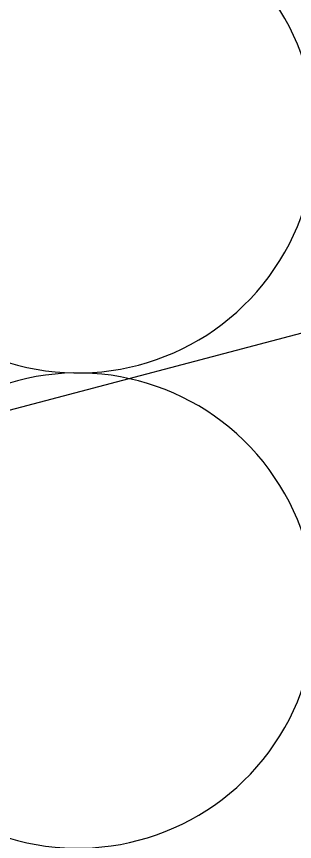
# Model space of a CAD drawing. Header units: inches. Extents: x 0.6 to 46.2, y -1.7 to 21.4.
# Drawn here: x 6.149 to 6.938, y 12.146 to 14.489 of the extents above; entities that cross this region are included whole.
import ezdxf

# ---------------------------------------------------------------- set-up
doc = ezdxf.new("R2010")
doc.units = ezdxf.units.IN
doc.header["$LTSCALE"] = 2
doc.header["$MEASUREMENT"] = 0
doc.layers.add('Sketch Geometry (ANSI)', color=7, linetype='Continuous', lineweight=25)
doc.layers.add('Symbol (ANSI)', color=7, linetype='Continuous', lineweight=25)
doc.styles.add('Note Text (ANSI)', font='tahoma.ttf')
doc.dimstyles.new('Default (ANSI)$7', dxfattribs={"dimscale": 2, "dimtxt": 0.12, "dimasz": 0.098425, "dimexe": 0.125, "dimexo": 0.0625, "dimgap": 0.031496, "dimtad": 0, "dimtih": 1, "dimtoh": 1, "dimrnd": 1e-08, "dimzin": 4, "dimdsep": 46, "dimtxsty": 'Note Text (ANSI)', "dimcen": 0.09, "dimdle": 0.393701, "dimclrd": 256, "dimclre": 256, "dimclrt": 256, "dimadec": 0, "dimazin": 1, "dimtfac": 1, "dimtofl": 0, "dimtmove": 0, "dimatfit": 3, "dimfxl": 1, "dimtolj": 1, "dimtzin": 4, "dimlwd": -1, "dimlwe": -1, "dimarcsym": 0})

msp = doc.modelspace()

# ---------------------------------------------------------------- linework, layer by layer
at = {"layer": 'Sketch Geometry (ANSI)', "color": 150, "true_color": 0x0080ff}
for centre in [(6.32274, 14.15185), (6.32274, 12.80185)]:
    msp.add_arc(centre, 0.675, 250.6261, 109.3739, dxfattribs=at)

# ---------------------------------------------------------------- leaders
at = {"layer": 'Symbol (ANSI)', "annotation_type": 0, "has_hookline": 1, "hookline_direction": 0}
for points, text_width in [([(5.24774, 13.13935), (13.40887, 15.29025)], 1.40083), ([(2.98774, 10.35155), (13.43895, 13.11608)], 1.98995)]:
    msp.add_leader(points, dimstyle='Default (ANSI)$7', override={"dimtad": 0}, dxfattribs=dict(at, text_width=text_width))

doc.saveas('drawing.dxf')
